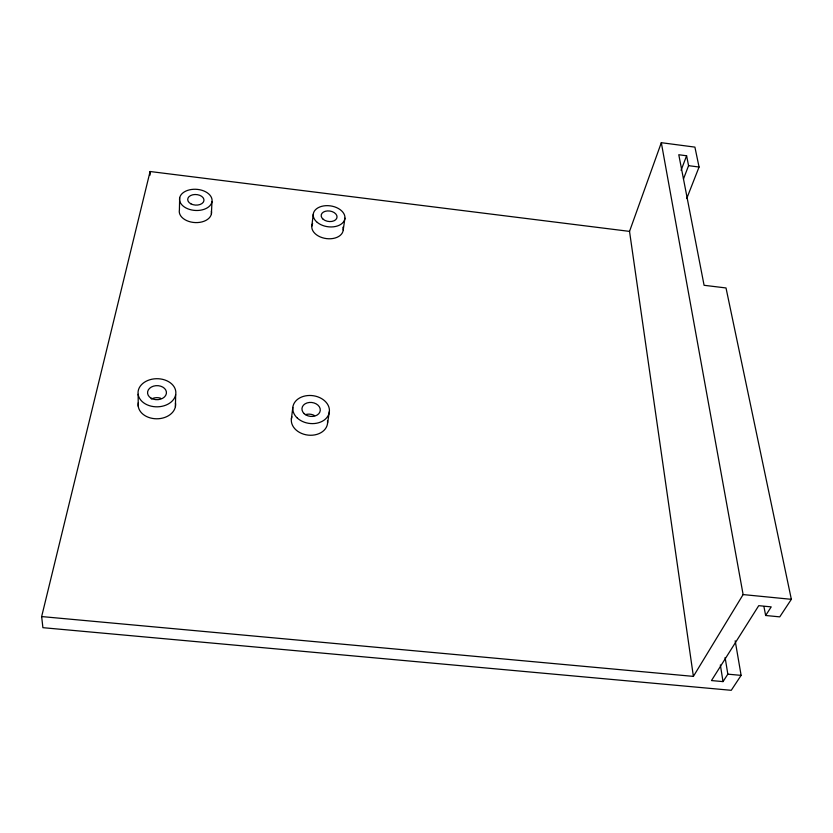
<?xml version="1.0" encoding="UTF-8"?>
<svg xmlns="http://www.w3.org/2000/svg" width="833" height="833" viewBox="0 0 833 833"><rect width="100%" height="100%" fill="white"/><g stroke="black" fill="none" stroke-linecap="round" stroke-linejoin="round"><path stroke-width="1.25" d="M150.096 175.097L150.096 171.515L629.529 231.387L693.389 676.386L41.65 616.566L150.096 171.515M179.668 197.796L179.397 209.926A16.16 10.6 3.7 0 0 195.401 222.588A16.16 10.6 3.7 0 0 211.374 211.082M175.409 406.619L175.68 394.665A18.92 14.067 -0.3 0 0 149.857 379.744A18.92 14.067 -0.3 0 0 145.317 403.89A18.92 14.067 -0.3 0 0 175.68 394.665M211.415 213.852L211.967 201.784A16.306 10.59 3.8 0 0 189.424 189.872A16.306 10.59 3.8 0 0 186.019 207.979A16.306 10.59 3.8 0 0 211.967 201.784M311.813 226.128L313.25 214.258M291.363 419.145L292.82 407.42M343.217 229.97L344.924 218.163M327.577 423.049L329.389 411.398M629.529 231.387L661.319 142.693L694.909 147.118L699.064 167.037L686.725 198.525M681.071 170.317L686.6 155.771L678.78 154.74L704.083 285.292L726.012 287.958L791.35 599.323L779.761 616.868L765.652 615.493L763.934 606.57M683.456 179.012L688.579 165.663L686.6 155.771M693.389 676.386L743.119 594.575L661.319 142.693M765.652 615.493L771.212 606.882L758.738 605.664L711.476 680.561L723.023 681.613L727.834 674.157L725.106 657.508M735.185 640.806L741.12 675.376L731.259 690.307L42.9 627.676L41.65 616.566M727.834 674.157L741.12 675.376M743.119 594.575L791.35 599.323M688.579 165.663L699.064 167.037M720.347 664.942L723.023 681.613M138.143 394.28L138.247 406.296M342.904 227.201A15.827 10.517 8.3 0 1 326.526 238.613A15.827 10.517 8.3 0 1 312.635 223.494M151.367 399.028A9.361 7.018 -0.6 0 1 160.634 398.205M175.451 402.964A18.722 14.036 -0.6 0 1 156.531 418.791A18.722 14.036 -0.6 0 1 138.382 402.62M305.544 414.626A9.111 6.976 7.3 0 1 314.562 415.594M327.504 420.613A18.211 13.953 7.3 0 1 308.158 435.128A18.211 13.953 7.3 0 1 291.904 416.76M304.222 413.689A9.205 6.987 7.4 0 0 319.799 412.179A9.205 6.987 7.4 0 0 309.335 402.464A9.205 6.987 7.4 0 0 304.222 413.689M297.36 418.093A18.399 13.984 7.4 0 0 328.483 414.949A18.399 13.984 7.4 0 0 307.439 395.592A18.399 13.984 7.4 0 0 297.36 418.093M151.137 398.205A9.455 7.039 -0.3 0 0 166.35 393.655A9.455 7.039 -0.3 0 0 153.48 386.148A9.455 7.039 -0.3 0 0 151.137 398.205M323.173 219.266A7.976 5.258 8.3 0 0 336.636 218.517A7.976 5.258 8.3 0 0 327.484 210.926A7.976 5.258 8.3 0 0 323.173 219.266M317.279 222.401A15.962 10.506 8.3 0 0 344.164 220.818A15.962 10.506 8.3 0 0 325.797 205.689A15.962 10.506 8.3 0 0 317.279 222.401M190.903 203.846A8.153 5.3 3.8 0 0 203.908 200.784A8.153 5.3 3.8 0 0 192.673 194.807A8.153 5.3 3.8 0 0 190.903 203.846"/></g></svg>
